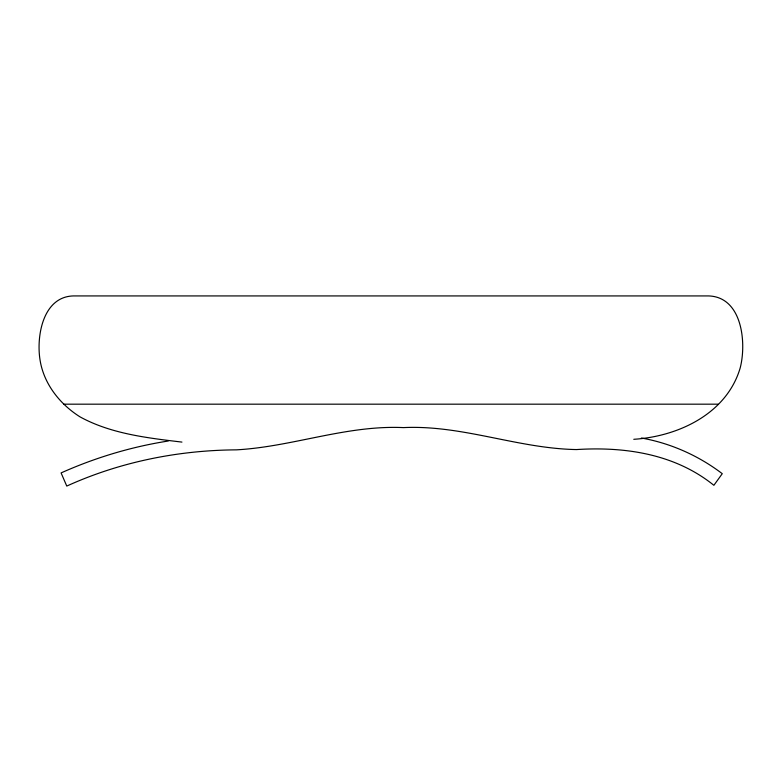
<?xml version="1.0" encoding="UTF-8"?>
<svg xmlns="http://www.w3.org/2000/svg" width="782" height="782" viewBox="0 0 782 782"><rect width="100%" height="100%" fill="white"/><g stroke="black" fill="none" stroke-linecap="round" stroke-linejoin="round"><path stroke-width="1.17" d="M633.782 439.298C678.18 436.483 726.488 413.903 740.104 368.234C746.702 343.425 742.489 297.121 708.746 295.928L73.254 295.928C42.912 296.828 36.226 336.162 40.029 359.906C43.753 383.874 59.862 404.157 80.018 416.865C110.927 433.824 147.397 437.969 181.942 442.094M168.296 441.009C131.347 446.786 95.228 457.656 61.094 472.915L66.763 486.072C119.871 461.947 178.12 450.237 236.35 449.855C292.683 446.737 346.504 424.958 403.453 427.607C462.367 424.782 517.987 448.585 576.52 449.562C625.023 446.502 674.954 453.902 713.878 485.309L722.265 473.687C698.609 455.662 670.682 443.218 641.377 438.018M63.929 404.177L718.072 404.177"/></g></svg>
